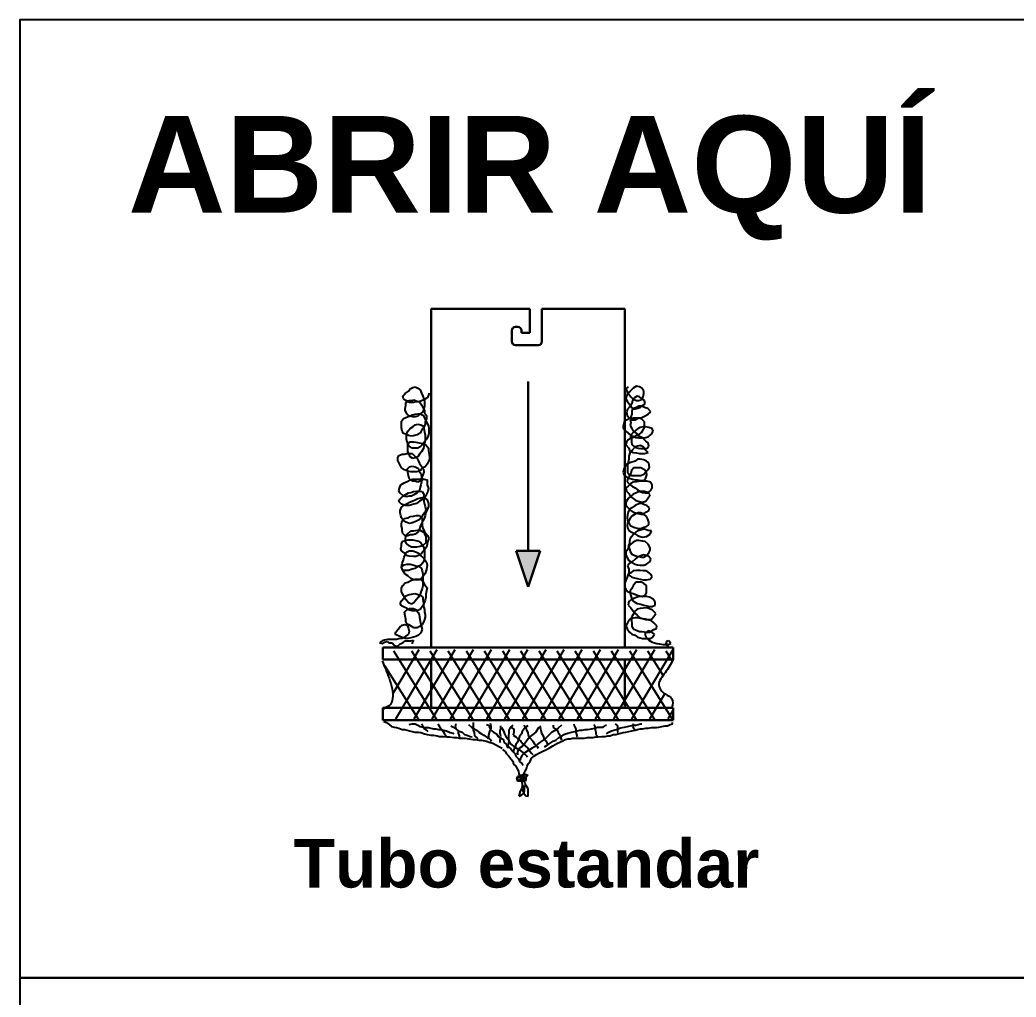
# Model space of a CAD drawing. Extents: x 159 to 725, y 98 to 296.
# Drawn here: x 410 to 512.9, y 195 to 296 of the extents above; entities that cross this region are included whole.
import ezdxf
from ezdxf.enums import TextEntityAlignment as Align

# ---------------------------------------------------------------- set-up
doc = ezdxf.new("R2010")
doc.units = 0
doc.header["$LTSCALE"] = 8
doc.header["$MEASUREMENT"] = 0
doc.layers.get('0').update_dxf_attribs({"linetype": 'CONTINUOUS'})
doc.layers.add('ACOTA', color=1, linetype='CONTINUOUS')
doc.styles.add('style1', font='')
doc.styles.get('style1').set_extended_font_data('Arial', bold=True)

msp = doc.modelspace()

# ---------------------------------------------------------------- hatches: boundary and pattern name
at = {"lineweight": 30}
msp.add_hatch(color=256, dxfattribs=at).paths.add_polyline_path([(463.75, 241.15), (462.5, 241.15), (461.25, 241.15), (462.5, 237.4)])

# ---------------------------------------------------------------- linework, layer by layer
for p, q in [((452.5, 231.15), (452.5, 266.15)), ((452.5, 266.15), (462.67, 266.15)), ((462.67, 266.15), (462.67, 263.65)), ((463.92, 266.15), (472.5, 266.15)), ((463.92, 262.77), (463.92, 266.15)), ((472.5, 266.15), (472.5, 231.15)), ((460.83, 263.65), (460.83, 263.9)), ((460.83, 263.65), (460.83, 262.77)), ((461.2, 264.27), (461.43, 264.27)), ((461.81, 263.9), (461.81, 263.65)), ((462.67, 263.65), (461.81, 263.65)), ((461.2, 262.4), (463.55, 262.4)), ((462.5, 258.65), (462.5, 241.15)), ((462.5, 237.4), (461.25, 241.15)), ((461.25, 241.15), (462.5, 241.15)), ((463.75, 241.15), (462.5, 237.4)), ((462.5, 241.15), (463.75, 241.15)), ((477.5, 231.15), (447.5, 231.15)), ((447.5, 231.15), (447.5, 229.9)), ((477.5, 229.9), (477.5, 231.15)), ((447.5, 229.9), (477.5, 229.9)), ((452.5, 224.9), (452.5, 229.9)), ((472.5, 229.9), (472.5, 224.9)), ((477.5, 229.9), (477.5, 229.9)), ((477.5, 224.9), (447.5, 224.9)), ((447.5, 224.9), (447.5, 223.65)), ((477.5, 223.65), (477.5, 224.9)), ((447.5, 223.65), (477.5, 223.65)), ((472.5, 223.65), (452.5, 223.65)), ((477.5, 223.65), (477.5, 223.65))]:
    msp.add_line(p, q, dxfattribs=at)
at = {"color": 7}
for points in [[(515, 296), (410, 296), (410, 197), (515, 197)], [(515, 197), (410, 197), (410, 98), (515, 98)]]:
    msp.add_lwpolyline(points, close=True, dxfattribs=at)
at = {"lineweight": 30}
for centre, start, end in [((461.2, 263.9), 90, 180), ((461.43, 263.9), 0, 90), ((461.2, 262.77), 180, 270), ((463.55, 262.77), 270, 0)]:
    msp.add_arc(centre, 0.375, start, end, dxfattribs=at)
at = {"layer": 'ACOTA', "color": 7, "lineweight": 25}
for p, q in [((449.55, 257.12), (449.81, 257.38)), ((449.81, 257.38), (450.13, 257.63)), ((450.13, 257.63), (450.32, 257.89)), ((450.32, 257.89), (450.58, 258.02)), ((450.58, 258.02), (450.84, 258.09)), ((450.84, 258.09), (451.1, 257.96)), ((451.1, 257.96), (451.36, 257.76)), ((451.36, 257.76), (451.49, 257.44)), ((451.49, 257.44), (451.61, 257.12)), ((452.26, 257.44), (452.2, 257.18)), ((472.84, 258.09), (472.59, 257.89)), ((472.59, 257.89), (472.72, 257.57)), ((472.78, 257.38), (472.65, 257.12)), ((472.72, 257.57), (472.91, 257.31)), ((473.04, 257.63), (472.78, 257.38)), ((472.91, 257.31), (473.1, 257.05)), ((473.36, 257.96), (473.04, 257.63)), ((473.68, 258.15), (473.36, 257.96)), ((474.01, 258.09), (473.68, 258.15)), ((474.26, 257.96), (474.01, 258.09)), ((474.46, 257.63), (474.26, 257.96)), ((474.39, 257.05), (474.46, 257.38)), ((474.46, 257.38), (474.46, 257.63)), ((449.61, 256.86), (449.55, 257.12)), ((449.87, 256.67), (449.61, 256.86)), ((449.87, 256.47), (450.2, 256.67)), ((450.26, 256.47), (449.87, 256.67)), ((449.87, 256.15), (449.87, 256.47)), ((450.2, 256.67), (450.45, 256.67)), ((450.65, 256.47), (450.26, 256.47)), ((450.45, 256.67), (450.71, 256.73)), ((450.91, 256.54), (450.65, 256.47)), ((450.71, 256.73), (451.03, 256.6)), ((451.16, 256.54), (450.91, 256.54)), ((451.03, 256.6), (451.29, 256.54)), ((451.42, 256.6), (451.16, 256.54)), ((451.29, 256.54), (451.49, 256.22)), ((451.74, 256.73), (451.42, 256.6)), ((451.61, 257.12), (451.74, 256.86)), ((452.07, 256.93), (451.74, 256.73)), ((451.74, 256.86), (451.81, 256.6)), ((451.81, 256.6), (451.81, 256.09)), ((452.2, 257.18), (452.07, 256.93)), ((472.65, 257.12), (472.59, 256.86)), ((472.59, 256.86), (472.78, 256.54)), ((472.78, 256.54), (472.97, 256.28)), ((472.97, 256.28), (473.17, 255.96)), ((473.23, 256.34), (473.04, 256.09)), ((473.1, 257.05), (473.36, 256.8)), ((473.3, 256.67), (473.23, 256.34)), ((473.49, 256.93), (473.3, 256.67)), ((473.36, 256.8), (473.68, 256.67)), ((473.75, 257.12), (473.49, 256.93)), ((473.68, 256.67), (473.94, 256.67)), ((474.01, 257.05), (473.75, 257.12)), ((473.94, 256.67), (474.2, 256.73)), ((474.26, 256.86), (474.01, 257.05)), ((474.2, 256.73), (474.39, 257.05)), ((474.52, 256.67), (474.26, 256.86)), ((474.33, 256.15), (474.59, 256.34)), ((474.59, 256.34), (474.52, 256.67)), ((449.81, 255.89), (449.87, 256.15)), ((449.81, 255.64), (449.81, 255.89)), ((450, 255.25), (449.81, 255.64)), ((450.26, 255.05), (450, 255.25)), ((450.52, 255.18), (450.84, 255.25)), ((450.84, 255.25), (451.1, 255.31)), ((451.1, 255.31), (451.36, 255.31)), ((451.36, 255.31), (451.1, 255.05)), ((451.61, 255.51), (451.36, 255.31)), ((451.36, 255.31), (451.68, 255.12)), ((451.49, 256.22), (451.61, 255.96)), ((451.61, 255.96), (451.81, 255.64)), ((451.74, 255.83), (451.61, 255.51)), ((451.81, 256.09), (451.74, 255.83)), ((451.81, 255.64), (451.81, 255.38)), ((451.81, 255.38), (452, 255.12)), ((472.78, 255.76), (472.65, 255.51)), ((472.65, 255.51), (472.72, 255.12)), ((473.04, 256.09), (472.78, 255.76)), ((473.23, 255.25), (473.1, 254.99)), ((473.17, 255.96), (473.43, 255.76)), ((473.43, 255.89), (473.23, 255.64)), ((473.23, 255.64), (473.23, 255.25)), ((473.68, 255.96), (473.43, 255.89)), ((473.43, 255.76), (473.68, 255.83)), ((473.94, 256.09), (473.68, 255.96)), ((473.68, 255.83), (474.07, 255.96)), ((474.2, 256.09), (473.94, 256.09)), ((474.07, 255.96), (474.33, 256.15)), ((474.52, 255.96), (474.2, 256.09)), ((474.85, 255.83), (474.52, 255.96)), ((474.52, 255.05), (474.91, 255.25)), ((475.17, 255.51), (474.85, 255.83)), ((474.91, 255.25), (475.17, 255.51)), ((449.42, 254.54), (449.61, 254.8)), ((449.42, 253.83), (449.42, 254.54)), ((449.61, 254.8), (449.87, 254.93)), ((449.87, 254.93), (450.2, 255.05)), ((450.2, 255.05), (450.52, 255.18)), ((450.58, 254.99), (450.26, 255.05)), ((450.84, 254.99), (450.58, 254.99)), ((451.1, 255.05), (450.84, 254.99)), ((450.84, 254.15), (451.1, 254.22)), ((451.1, 254.22), (451.42, 254.15)), ((451.68, 255.12), (451.81, 254.86)), ((451.87, 254.22), (451.68, 253.83)), ((451.81, 254.86), (451.94, 254.6)), ((452, 254.8), (451.87, 254.47)), ((451.87, 254.47), (451.87, 254.22)), ((451.94, 254.6), (452.07, 254.34)), ((452, 255.12), (452, 254.8)), ((452.07, 254.34), (452.2, 254.02)), ((472.39, 254.28), (472.33, 254.02)), ((472.46, 254.54), (472.39, 254.28)), ((472.72, 254.67), (472.46, 254.54)), ((472.72, 255.12), (472.97, 254.86)), ((472.97, 254.8), (472.72, 254.67)), ((473.36, 254.86), (472.97, 254.8)), ((472.97, 254.86), (473.23, 254.67)), ((473.1, 254.99), (473.04, 254.67)), ((473.04, 254.67), (473.1, 254.41)), ((473.1, 254.41), (473.04, 254.09)), ((473.23, 254.67), (473.55, 254.67)), ((474.01, 254.86), (473.36, 254.86)), ((473.55, 254.67), (473.88, 254.86)), ((473.88, 254.86), (474.26, 254.93)), ((474.26, 254.73), (474.01, 254.86)), ((474.26, 254.93), (474.52, 255.05)), ((474.52, 254.47), (474.26, 254.73)), ((474.52, 253.89), (474.52, 254.47)), ((449.49, 253.51), (449.42, 253.83)), ((449.61, 253.25), (449.49, 253.51)), ((449.87, 253.18), (449.61, 253.25)), ((450.13, 253.05), (449.87, 253.18)), ((449.94, 253.18), (450.07, 253.51)), ((449.94, 252.67), (449.94, 253.18)), ((450.07, 253.51), (450.32, 253.76)), ((450.32, 253.76), (450.58, 253.96)), ((450.58, 253.96), (450.84, 254.15)), ((451.36, 253.31), (451.03, 253.12)), ((451.49, 253.57), (451.36, 253.31)), ((451.42, 254.15), (451.68, 254.02)), ((451.68, 253.83), (451.49, 253.57)), ((451.68, 254.02), (451.81, 253.38)), ((451.81, 253.38), (451.87, 253.12)), ((452.26, 253.25), (452.13, 252.93)), ((452.2, 254.02), (452.26, 253.76)), ((452.26, 253.76), (452.26, 253.25)), ((472.33, 254.02), (472.33, 253.76)), ((472.33, 253.76), (472.59, 253.51)), ((472.59, 253.51), (472.84, 253.31)), ((472.84, 253.31), (473.1, 253.05)), ((473.04, 254.09), (473.23, 253.76)), ((473.17, 253.18), (473.04, 252.93)), ((473.43, 253.44), (473.17, 253.18)), ((473.23, 253.76), (473.36, 253.51)), ((473.36, 253.51), (473.68, 253.25)), ((473.75, 253.7), (473.43, 253.44)), ((473.68, 253.25), (473.94, 253.12)), ((474.07, 253.89), (473.75, 253.7)), ((473.94, 253.12), (474.2, 253.38)), ((474.39, 253.96), (474.07, 253.89)), ((474.2, 253.38), (474.39, 253.64)), ((474.65, 253.96), (474.39, 253.96)), ((474.39, 253.64), (474.52, 253.89)), ((474.97, 253.89), (474.65, 253.96)), ((474.91, 252.93), (475.23, 253.18)), ((475.3, 253.76), (474.97, 253.89)), ((475.23, 253.18), (475.43, 253.51)), ((475.43, 253.51), (475.3, 253.76)), ((450, 252.35), (449.94, 252.67)), ((450.2, 251.96), (450, 252.35)), ((450.07, 252.15), (450.26, 252.41)), ((450.07, 251.38), (450.07, 252.15)), ((450.45, 252.99), (450.13, 253.05)), ((450.26, 252.41), (450.65, 252.41)), ((450.78, 253.05), (450.45, 252.99)), ((450.65, 252.41), (450.91, 252.35)), ((451.03, 253.12), (450.78, 253.05)), ((450.91, 252.35), (451.23, 252.28)), ((451.23, 252.28), (451.55, 252.22)), ((451.61, 252.15), (451.36, 251.89)), ((451.55, 252.22), (451.94, 252.09)), ((451.81, 252.41), (451.61, 252.15)), ((451.81, 252.22), (451.74, 251.96)), ((452, 252.67), (451.81, 252.41)), ((451.87, 252.54), (451.81, 252.22)), ((451.87, 253.12), (451.87, 252.54)), ((452.13, 252.93), (452, 252.67)), ((472.65, 252.35), (472.59, 252.09)), ((472.84, 252.6), (472.65, 252.35)), ((473.1, 252.73), (472.84, 252.6)), ((473.04, 252.93), (473.17, 252.67)), ((473.1, 253.05), (473.36, 252.99)), ((473.36, 252.86), (473.1, 252.73)), ((473.17, 252.67), (473.17, 252.41)), ((473.17, 252.41), (473.23, 252.09)), ((473.68, 253.05), (473.36, 252.86)), ((473.36, 252.99), (473.62, 252.86)), ((473.62, 252.86), (473.94, 252.8)), ((473.94, 252.99), (473.68, 253.05)), ((474.33, 252.8), (473.94, 252.99)), ((473.94, 252.8), (474.26, 252.8)), ((474.26, 252.8), (474.65, 252.86)), ((474.65, 252.47), (474.33, 252.8)), ((474.65, 252.86), (474.91, 252.93)), ((474.91, 252.28), (474.65, 252.47)), ((474.97, 251.96), (474.91, 252.28)), ((449.16, 250.99), (449.49, 251.12)), ((449.49, 251.12), (449.74, 251.12)), ((449.74, 251.12), (450, 251.18)), ((450, 251.18), (450.52, 251.18)), ((450.2, 251.12), (450.07, 251.38)), ((450.52, 251.76), (450.2, 251.96)), ((450.32, 250.86), (450.2, 251.12)), ((451.1, 251.76), (450.52, 251.76)), ((450.52, 251.18), (450.78, 250.93)), ((451.36, 251.89), (451.1, 251.76)), ((451.29, 251.12), (451.1, 250.86)), ((451.49, 251.38), (451.29, 251.12)), ((451.68, 251.7), (451.49, 251.38)), ((451.74, 251.96), (451.68, 251.7)), ((451.94, 252.09), (452.2, 251.76)), ((452.2, 251.76), (452.2, 251.51)), ((452.2, 251.51), (452.26, 251.25)), ((452.26, 251.25), (452.32, 250.86)), ((472.59, 252.09), (472.91, 251.76)), ((472.91, 251.76), (472.97, 251.51)), ((473.04, 251.38), (472.91, 250.93)), ((472.97, 251.51), (473.36, 251.31)), ((473.3, 251.57), (473.04, 251.38)), ((473.23, 252.09), (473.62, 251.83)), ((473.55, 251.89), (473.3, 251.57)), ((473.36, 251.31), (473.68, 251.25)), ((473.81, 251.96), (473.55, 251.89)), ((473.62, 251.83), (473.88, 251.76)), ((473.68, 251.25), (474.01, 251.18)), ((474.07, 252.02), (473.81, 251.96)), ((473.88, 251.76), (474.14, 251.7)), ((474.01, 251.18), (474.52, 251.18)), ((474.39, 251.89), (474.07, 252.02)), ((474.14, 251.7), (474.78, 251.7)), ((474.59, 251.57), (474.39, 251.89)), ((474.52, 251.18), (474.91, 251.31)), ((474.91, 251.31), (474.59, 251.57)), ((474.78, 251.7), (474.97, 251.96)), ((449.03, 250.73), (449.16, 250.99)), ((449.03, 250.47), (449.03, 250.73)), ((449.42, 249.7), (449.03, 250.47)), ((450.58, 250.67), (450.32, 250.86)), ((450.84, 250.73), (450.58, 250.67)), ((450.78, 250.93), (451.03, 250.67)), ((451.1, 250.86), (450.84, 250.73)), ((451.03, 250.67), (451.16, 250.41)), ((451.16, 250.41), (451.29, 250.15)), ((451.29, 250.15), (451.49, 249.89)), ((452.07, 250.09), (451.87, 249.83)), ((452.2, 250.35), (452.07, 250.09)), ((452.32, 250.6), (452.2, 250.35)), ((452.32, 250.86), (452.32, 250.6)), ((472.84, 250.15), (472.59, 250.02)), ((472.91, 250.6), (472.78, 249.96)), ((473.1, 250.28), (472.84, 250.15)), ((472.91, 250.93), (472.91, 250.6)), ((473.55, 250.41), (473.1, 250.28)), ((473.81, 250.6), (473.55, 250.41)), ((474.07, 250.6), (473.81, 250.6)), ((474.46, 250.54), (474.07, 250.6)), ((474.72, 250.41), (474.46, 250.54)), ((474.97, 250.22), (474.72, 250.41)), ((475.04, 249.76), (474.97, 250.22)), ((449.74, 249.51), (449.42, 249.7)), ((450.07, 249.38), (449.74, 249.51)), ((450, 249.57), (450.26, 249.83)), ((450.07, 249.25), (450, 249.57)), ((450.39, 249.31), (450.07, 249.38)), ((450.13, 248.93), (450.07, 249.25)), ((450.26, 249.83), (450.52, 249.89)), ((450.97, 249.31), (450.39, 249.31)), ((450.52, 249.89), (450.84, 249.83)), ((450.84, 249.83), (451.16, 249.64)), ((451.23, 249.38), (450.97, 249.31)), ((451.16, 249.64), (451.23, 249.38)), ((451.49, 249.51), (451.23, 249.38)), ((451.23, 249.38), (451.42, 249.12)), ((451.61, 249.7), (451.42, 249.57)), ((451.42, 249.12), (451.49, 248.86)), ((451.49, 249.89), (451.68, 249.57)), ((451.87, 249.83), (451.61, 249.7)), ((451.74, 249.25), (451.61, 248.99)), ((451.68, 249.57), (451.74, 249.25)), ((472.39, 249.57), (472.33, 249.25)), ((472.33, 249.25), (472.39, 248.99)), ((472.59, 250.02), (472.39, 249.57)), ((472.78, 249.96), (472.78, 249.25)), ((472.78, 249.25), (472.97, 248.99)), ((473.1, 249.12), (472.97, 248.86)), ((473.17, 249.44), (473.1, 249.12)), ((473.43, 249.7), (473.17, 249.44)), ((474.14, 249.7), (473.43, 249.7)), ((474.52, 249.51), (474.14, 249.7)), ((474.14, 248.93), (474.46, 249.06)), ((474.46, 249.06), (474.65, 249.31)), ((474.72, 249.25), (474.52, 249.51)), ((474.65, 249.31), (474.91, 249.51)), ((474.78, 248.99), (474.72, 249.25)), ((474.91, 249.51), (475.04, 249.76)), ((449.36, 247.96), (449.68, 248.15)), ((449.68, 248.15), (450.07, 248.35)), ((450.07, 248.35), (450.32, 248.47)), ((450.2, 248.6), (450.13, 248.93)), ((450.52, 248.35), (450.2, 248.6)), ((450.32, 248.47), (450.58, 248.54)), ((450.78, 248.35), (450.52, 248.35)), ((450.58, 248.54), (451.74, 248.54)), ((451.1, 248.22), (450.78, 248.35)), ((451.36, 248.35), (451.1, 248.22)), ((451.49, 248.67), (451.36, 248.35)), ((451.49, 248.28), (451.42, 247.96)), ((451.61, 248.99), (451.49, 248.67)), ((451.49, 248.86), (451.55, 248.6)), ((451.55, 248.6), (451.49, 248.28)), ((451.74, 248.54), (452.07, 248.47)), ((452.07, 248.47), (452.07, 247.96)), ((472.39, 248.99), (472.78, 248.67)), ((472.78, 248.54), (472.72, 248.28)), ((472.72, 248.28), (473.04, 247.96)), ((472.97, 248.86), (472.78, 248.54)), ((472.78, 248.67), (473.04, 248.6)), ((473.1, 248.09), (472.84, 247.83)), ((472.97, 248.99), (473.23, 248.93)), ((473.04, 248.6), (473.3, 248.54)), ((473.36, 248.22), (473.1, 248.09)), ((473.23, 248.93), (474.14, 248.93)), ((473.3, 248.54), (473.55, 248.47)), ((473.68, 248.28), (473.36, 248.22)), ((473.55, 248.47), (473.81, 248.47)), ((474.14, 248.35), (473.68, 248.28)), ((473.81, 248.47), (474.2, 248.41)), ((474.78, 248.35), (474.14, 248.35)), ((474.2, 248.41), (474.46, 248.41)), ((474.46, 248.41), (474.65, 248.67)), ((474.65, 248.67), (474.78, 248.99)), ((475.17, 248.22), (474.78, 248.35)), ((475.3, 247.96), (475.17, 248.22)), ((449.16, 247.38), (449.23, 247.7)), ((449.23, 247.12), (449.16, 247.38)), ((449.23, 247.7), (449.36, 247.96)), ((449.55, 246.86), (449.23, 247.12)), ((449.81, 246.93), (450.13, 247.12)), ((450.13, 247.12), (450.39, 247.18)), ((450.39, 247.18), (450.65, 247.25)), ((450.65, 247.25), (450.97, 247.31)), ((451.03, 247.12), (450.71, 246.93)), ((450.97, 247.31), (451.23, 247.31)), ((451.29, 247.38), (451.03, 247.12)), ((451.23, 247.31), (451.55, 247.25)), ((451.36, 247.7), (451.29, 247.38)), ((451.42, 247.96), (451.36, 247.7)), ((451.55, 247.25), (451.74, 246.99)), ((451.74, 246.99), (451.74, 246.22)), ((452, 246.99), (451.87, 246.73)), ((452.13, 247.25), (452, 246.99)), ((452.07, 247.96), (452.2, 247.57)), ((452.2, 247.57), (452.13, 247.25)), ((472.84, 247.83), (472.59, 247.64)), ((472.59, 247.64), (472.65, 247.31)), ((472.65, 247.31), (472.91, 247.06)), ((472.91, 247.06), (473.04, 246.8)), ((473.04, 247.96), (473.3, 247.77)), ((473.36, 246.99), (473.1, 246.8)), ((473.3, 247.77), (473.55, 247.64)), ((473.75, 247.18), (473.36, 246.99)), ((473.55, 247.64), (473.81, 247.44)), ((474.01, 247.25), (473.75, 247.18)), ((473.81, 247.44), (474.07, 247.25)), ((474.52, 247.25), (474.01, 247.25)), ((474.07, 247.25), (474.33, 247.18)), ((474.33, 247.18), (474.59, 247.12)), ((474.85, 247.18), (474.52, 247.25)), ((474.59, 247.12), (474.85, 247.12)), ((474.85, 247.12), (475.17, 247.38)), ((475.1, 246.93), (474.85, 247.18)), ((475.17, 247.38), (475.3, 247.64)), ((475.3, 247.64), (475.3, 247.96)), ((449.16, 246.22), (449.23, 246.48)), ((449.42, 245.96), (449.16, 246.22)), ((449.23, 246.48), (449.55, 246.8)), ((449.81, 245.83), (449.42, 245.96)), ((449.55, 246.8), (449.81, 246.93)), ((449.87, 246.73), (449.55, 246.86)), ((449.74, 245.89), (450, 246.02)), ((450.2, 246.8), (449.87, 246.73)), ((450, 246.02), (450.26, 246.15)), ((450.45, 246.8), (450.2, 246.8)), ((450.26, 246.15), (450.52, 246.28)), ((450.71, 246.93), (450.45, 246.8)), ((450.71, 245.96), (450.45, 245.89)), ((450.52, 246.28), (450.84, 246.41)), ((450.97, 246.02), (450.71, 245.96)), ((450.84, 246.41), (451.1, 246.54)), ((451.29, 246.28), (450.97, 246.02)), ((451.1, 246.54), (451.42, 246.6)), ((451.61, 246.48), (451.29, 246.28)), ((451.42, 246.6), (451.68, 246.67)), ((451.87, 246.73), (451.61, 246.48)), ((451.68, 246.67), (452.07, 246.41)), ((451.74, 246.22), (451.81, 245.96)), ((451.81, 245.96), (451.87, 245.7)), ((452.07, 246.41), (452.2, 246.02)), ((452.2, 246.02), (452.2, 245.7)), ((472.84, 246.54), (472.59, 246.15)), ((472.59, 246.15), (472.59, 245.89)), ((473.1, 246.8), (472.84, 246.54)), ((473.04, 246.8), (473.36, 246.54)), ((473.36, 246.54), (473.62, 246.35)), ((474.01, 246.02), (473.55, 245.83)), ((473.62, 246.35), (474.01, 246.22)), ((474.01, 246.22), (474.33, 246.15)), ((474.26, 246.02), (474.01, 246.02)), ((474.52, 245.89), (474.26, 246.02)), ((474.33, 246.15), (474.65, 246.28)), ((474.65, 246.28), (474.91, 246.6)), ((474.91, 246.6), (475.1, 246.93)), ((449.29, 245.31), (449.42, 245.64)), ((449.29, 245.06), (449.29, 245.31)), ((449.36, 244.8), (449.29, 245.06)), ((449.42, 245.64), (449.74, 245.89)), ((450.2, 245.83), (449.81, 245.83)), ((450.45, 245.89), (450.2, 245.83)), ((451.87, 245.12), (451.61, 244.86)), ((451.87, 245.7), (451.94, 245.38)), ((451.94, 245.38), (451.87, 245.12)), ((451.94, 245.12), (451.87, 244.8)), ((452.07, 245.38), (451.94, 245.12)), ((452.2, 245.7), (452.07, 245.38)), ((472.59, 245.89), (472.78, 245.64)), ((472.78, 245.64), (473.1, 245.31)), ((472.84, 245.12), (472.78, 244.86)), ((472.97, 245.44), (472.84, 245.12)), ((473.23, 245.57), (472.97, 245.44)), ((473.1, 245.31), (473.36, 245.12)), ((473.55, 245.83), (473.23, 245.57)), ((473.55, 244.93), (473.23, 244.73)), ((473.36, 245.12), (473.62, 245.06)), ((473.88, 245.06), (473.55, 244.93)), ((473.62, 245.06), (473.88, 244.99)), ((474.14, 245.06), (473.88, 245.06)), ((473.88, 244.99), (474.14, 244.93)), ((474.46, 244.93), (474.14, 245.06)), ((474.14, 244.93), (474.39, 244.93)), ((474.39, 244.93), (474.72, 245.18)), ((474.72, 244.67), (474.46, 244.93)), ((474.78, 245.83), (474.52, 245.89)), ((474.72, 245.18), (474.97, 245.31)), ((475.04, 245.57), (474.78, 245.83)), ((474.97, 245.31), (475.04, 245.57)), ((449.42, 244.54), (449.36, 244.8)), ((449.61, 244.22), (449.42, 244.54)), ((449.42, 243.96), (449.49, 244.22)), ((449.42, 243.7), (449.42, 243.96)), ((449.49, 244.22), (449.74, 244.48)), ((449.87, 244.09), (449.61, 244.22)), ((449.74, 244.48), (450.07, 244.54)), ((450.26, 243.96), (449.87, 244.09)), ((450.07, 244.54), (450.32, 244.67)), ((450.52, 244.02), (450.26, 243.96)), ((450.32, 244.67), (450.65, 244.73)), ((450.91, 244.15), (450.52, 244.02)), ((450.65, 244.73), (450.97, 244.8)), ((451.23, 244.35), (450.91, 244.15)), ((450.97, 244.8), (451.29, 244.8)), ((451.49, 244.6), (451.23, 244.35)), ((451.29, 244.8), (451.55, 244.48)), ((451.49, 243.96), (451.36, 243.64)), ((451.61, 244.86), (451.49, 244.6)), ((451.61, 244.22), (451.49, 243.96)), ((451.55, 244.48), (451.55, 243.7)), ((451.81, 244.54), (451.61, 244.22)), ((451.87, 244.8), (451.81, 244.54)), ((472.78, 244.86), (472.72, 244.54)), ((472.72, 244.54), (472.78, 244.28)), ((472.78, 244.02), (472.72, 243.77)), ((473.04, 244.48), (472.78, 244.02)), ((472.78, 244.28), (472.91, 244.02)), ((472.91, 244.02), (473.04, 243.77)), ((473.23, 244.73), (473.04, 244.48)), ((474.85, 244.41), (474.72, 244.67)), ((474.97, 244.09), (474.85, 244.41)), ((474.97, 243.83), (474.97, 244.09)), ((449.49, 243.44), (449.42, 243.7)), ((449.49, 243.19), (449.49, 243.44)), ((449.55, 242.93), (449.49, 243.19)), ((449.81, 242.67), (449.55, 242.93)), ((450, 242.86), (450.39, 243.19)), ((450.39, 243.19), (450.65, 243.19)), ((450.65, 243.19), (451.29, 243.31)), ((451.1, 243.06), (450.84, 242.86)), ((451.23, 243.31), (451.1, 243.06)), ((451.36, 243.64), (451.23, 243.31)), ((451.29, 243.31), (451.94, 242.93)), ((451.55, 243.7), (451.61, 243.44)), ((451.61, 243.44), (451.81, 243.12)), ((451.81, 243.12), (451.81, 242.86)), ((451.94, 242.93), (452.13, 242.67)), ((472.72, 243.77), (472.78, 243.51)), ((472.78, 243.51), (472.91, 243.25)), ((472.91, 243.25), (473.23, 243.06)), ((473.04, 243.77), (473.43, 243.57)), ((473.23, 243.06), (473.49, 242.93)), ((473.62, 243.06), (473.36, 242.8)), ((473.43, 243.57), (473.88, 243.44)), ((473.49, 242.93), (473.81, 242.73)), ((473.88, 243.19), (473.62, 243.06)), ((473.88, 243.44), (474.14, 243.44)), ((474.2, 243.31), (473.88, 243.19)), ((474.14, 243.44), (474.46, 243.57)), ((474.52, 243.38), (474.2, 243.31)), ((474.46, 243.57), (474.72, 243.64)), ((474.91, 243.25), (474.52, 243.38)), ((474.72, 243.64), (474.97, 243.83)), ((475.23, 243.19), (474.91, 243.25)), ((475.1, 242.86), (475.23, 243.19)), ((449.42, 241.9), (449.55, 242.15)), ((449.42, 241.64), (449.42, 241.9)), ((449.55, 242.15), (449.81, 242.22)), ((450.07, 242.67), (449.81, 242.67)), ((449.81, 242.15), (449.87, 242.6)), ((449.81, 242.22), (450.07, 242.28)), ((449.94, 241.9), (449.81, 242.15)), ((449.87, 242.6), (450, 242.86)), ((450.2, 241.64), (449.94, 241.9)), ((450.32, 242.8), (450.07, 242.67)), ((450.07, 242.28), (450.58, 242.28)), ((450.58, 242.8), (450.32, 242.8)), ((450.84, 242.86), (450.58, 242.8)), ((450.58, 242.28), (450.91, 242.22)), ((450.91, 242.22), (451.16, 242.15)), ((451.16, 242.15), (451.42, 241.96)), ((451.42, 241.96), (451.61, 241.7)), ((451.94, 241.96), (451.61, 241.7)), ((451.81, 242.86), (451.94, 242.6)), ((451.94, 242.6), (451.94, 241.96)), ((452.13, 242.15), (452, 241.51)), ((452.13, 242.67), (452.26, 242.41)), ((452.26, 242.41), (452.13, 242.15)), ((472.97, 241.9), (472.84, 241.64)), ((473.04, 242.41), (472.97, 242.15)), ((472.97, 242.15), (472.97, 241.9)), ((473.36, 242.8), (473.04, 242.41)), ((473.36, 242.02), (473.1, 241.83)), ((473.68, 242.22), (473.36, 242.02)), ((473.94, 242.22), (473.68, 242.22)), ((473.81, 242.73), (474.07, 242.6)), ((474.33, 242.15), (473.94, 242.22)), ((474.07, 242.6), (474.33, 242.54)), ((474.33, 242.54), (474.72, 242.6)), ((474.59, 242.09), (474.33, 242.15)), ((474.91, 241.83), (474.59, 242.09)), ((474.72, 242.6), (475.1, 242.86)), ((449.36, 241.38), (449.42, 241.64)), ((449.42, 241.12), (449.36, 241.38)), ((449.68, 240.93), (449.42, 241.12)), ((449.94, 240.67), (449.68, 240.93)), ((449.81, 240.73), (449.94, 240.99)), ((449.94, 240.99), (450.2, 241.12)), ((450.45, 241.51), (450.2, 241.64)), ((450.2, 241.12), (450.58, 241.12)), ((450.97, 241.51), (450.45, 241.51)), ((450.58, 241.12), (450.97, 240.99)), ((451.36, 241.57), (450.97, 241.51)), ((450.97, 240.99), (451.23, 240.86)), ((451.49, 240.86), (451.16, 240.67)), ((451.23, 240.86), (451.49, 240.6)), ((451.61, 241.7), (451.36, 241.57)), ((451.81, 241.25), (451.49, 240.86)), ((451.61, 241.7), (451.74, 241.44)), ((451.74, 241.44), (451.81, 241.19)), ((452, 241.51), (451.81, 241.25)), ((451.81, 241.19), (451.81, 240.41)), ((472.78, 241.25), (472.59, 240.99)), ((472.59, 240.99), (472.59, 240.73)), ((472.91, 241.57), (472.78, 241.25)), ((472.84, 241.64), (472.97, 241.38)), ((473.1, 241.83), (472.91, 241.57)), ((472.97, 241.38), (473.04, 241.06)), ((473.04, 241.06), (473.23, 240.8)), ((474.72, 240.67), (474.97, 240.93)), ((475.1, 241.44), (474.91, 241.83)), ((474.97, 240.93), (475.1, 241.19)), ((475.1, 241.19), (475.1, 241.44)), ((449.42, 239.44), (449.49, 239.83)), ((449.49, 239.83), (449.61, 240.22)), ((449.61, 240.22), (449.68, 240.48)), ((449.68, 240.48), (449.81, 240.73)), ((450.2, 240.6), (449.94, 240.67)), ((450.65, 240.54), (450.2, 240.6)), ((450.91, 240.54), (450.65, 240.54)), ((451.16, 240.67), (450.91, 240.54)), ((451.61, 239.9), (451.42, 239.64)), ((451.49, 240.6), (451.81, 240.28)), ((451.74, 240.15), (451.61, 239.9)), ((451.81, 240.41), (451.74, 240.15)), ((451.81, 240.28), (452, 239.96)), ((452, 239.96), (452.07, 239.64)), ((472.59, 240.73), (472.72, 240.41)), ((472.72, 240.41), (472.91, 240.15)), ((472.97, 239.83), (472.78, 239.57)), ((472.91, 240.15), (473.17, 239.96)), ((473.23, 239.96), (472.97, 239.83)), ((473.17, 239.96), (473.55, 239.77)), ((473.23, 240.8), (473.68, 240.6)), ((473.55, 240.28), (473.23, 239.96)), ((473.81, 240.48), (473.55, 240.28)), ((473.68, 240.6), (473.94, 240.54)), ((474.2, 240.67), (473.81, 240.48)), ((473.94, 240.54), (474.2, 240.48)), ((474.46, 240.73), (474.2, 240.67)), ((474.2, 240.48), (474.46, 240.48)), ((474.72, 240.67), (474.46, 240.73)), ((474.46, 240.48), (474.72, 240.67)), ((474.97, 240.54), (474.72, 240.67)), ((474.72, 239.77), (475.1, 240.02)), ((475.17, 240.28), (474.97, 240.54)), ((475.1, 240.02), (475.17, 240.28)), ((449.42, 239.51), (449.68, 239.7)), ((449.49, 239.25), (449.42, 239.51)), ((449.55, 239.12), (449.42, 239.44)), ((449.61, 238.99), (449.49, 239.25)), ((450.13, 239.12), (449.55, 239.12)), ((449.81, 238.73), (449.61, 238.99)), ((449.68, 239.7), (450, 239.77)), ((450, 239.77), (450.32, 239.77)), ((450.52, 239.25), (450.13, 239.12)), ((450.32, 239.77), (450.58, 239.7)), ((450.78, 239.31), (450.52, 239.25)), ((450.58, 239.7), (450.91, 239.57)), ((451.1, 239.51), (450.78, 239.31)), ((450.91, 239.57), (451.23, 239.51)), ((451.42, 239.64), (451.1, 239.51)), ((451.23, 239.51), (451.49, 239.31)), ((451.49, 239.31), (451.55, 239.06)), ((451.55, 239.06), (451.61, 238.73)), ((451.87, 238.8), (451.68, 238.54)), ((452, 239.19), (451.87, 238.8)), ((452.07, 239.64), (452, 239.19)), ((472.78, 239.57), (472.91, 239.25)), ((473.1, 238.86), (472.84, 238.73)), ((472.91, 239.25), (472.91, 238.61)), ((473.36, 239.06), (473.1, 238.86)), ((473.68, 239.12), (473.36, 239.06)), ((473.55, 239.77), (473.81, 239.7)), ((474.07, 239.12), (473.68, 239.12)), ((473.81, 239.7), (474.07, 239.64)), ((474.07, 239.64), (474.46, 239.64)), ((474.39, 239.06), (474.07, 239.12)), ((474.65, 239.06), (474.39, 239.06)), ((474.46, 239.64), (474.72, 239.77)), ((474.91, 238.93), (474.65, 239.06)), ((475.17, 238.73), (474.91, 238.93)), ((449.55, 237.57), (449.81, 237.83)), ((450.07, 238.54), (449.81, 238.73)), ((449.81, 237.83), (450.07, 237.9)), ((450.39, 238.28), (450.07, 238.54)), ((450.07, 237.9), (450.45, 238.09)), ((450.71, 238.15), (450.39, 238.28)), ((450.45, 238.09), (450.84, 238.22)), ((450.97, 238.09), (450.71, 238.15)), ((450.84, 238.22), (451.36, 238.22)), ((451.23, 238.15), (450.97, 238.09)), ((451.49, 238.28), (451.23, 238.15)), ((451.36, 238.22), (451.61, 237.96)), ((451.68, 238.54), (451.49, 238.28)), ((451.61, 238.73), (451.61, 237.51)), ((451.61, 237.96), (451.81, 237.64)), ((472.59, 238.09), (472.46, 237.7)), ((472.72, 238.41), (472.59, 238.09)), ((472.84, 238.73), (472.72, 238.41)), ((472.91, 238.61), (473.23, 238.41)), ((473.23, 238.41), (473.49, 238.35)), ((473.62, 237.9), (473.36, 237.51)), ((473.49, 238.35), (473.75, 238.28)), ((474.2, 237.9), (473.62, 237.9)), ((473.75, 238.28), (474.07, 238.22)), ((474.07, 238.22), (474.39, 238.15)), ((474.46, 237.77), (474.2, 237.9)), ((474.39, 238.15), (474.72, 238.15)), ((474.72, 237.57), (474.46, 237.77)), ((474.72, 238.15), (475.1, 238.22)), ((475.1, 238.22), (475.3, 238.48)), ((475.3, 238.48), (475.17, 238.73)), ((449.42, 237.32), (449.55, 237.57)), ((449.42, 236.93), (449.42, 237.32)), ((449.55, 236.61), (449.42, 236.93)), ((450.45, 236.67), (450.78, 236.73)), ((450.78, 236.73), (451.03, 236.67)), ((451.42, 236.86), (451.36, 236.61)), ((451.55, 237.25), (451.42, 236.86)), ((451.61, 237.51), (451.55, 237.25)), ((451.81, 237.64), (452.07, 237.32)), ((452, 236.99), (451.94, 236.67)), ((452.07, 237.32), (452, 236.99)), ((472.46, 237.7), (472.46, 237.44)), ((472.46, 237.44), (472.59, 237.19)), ((472.59, 237.19), (472.78, 236.93)), ((472.78, 236.93), (473.1, 236.8)), ((473.23, 237.25), (473.04, 236.99)), ((473.04, 236.99), (473.04, 236.73)), ((473.04, 236.73), (473.1, 236.48)), ((473.1, 236.8), (473.36, 236.73)), ((473.36, 237.51), (473.23, 237.25)), ((473.36, 236.73), (473.75, 236.54)), ((474.59, 236.54), (474.72, 236.8)), ((474.72, 236.8), (474.72, 237.57)), ((449.29, 235.7), (449.42, 235.96)), ((449.42, 235.44), (449.29, 235.7)), ((449.42, 235.96), (449.61, 236.22)), ((449.74, 236.35), (449.55, 236.61)), ((449.61, 236.22), (449.87, 236.48)), ((449.87, 236.09), (449.74, 236.35)), ((449.87, 236.48), (450.2, 236.61)), ((450.13, 235.77), (449.87, 236.09)), ((450.45, 235.64), (450.13, 235.77)), ((450.2, 236.61), (450.45, 236.67)), ((450.71, 235.77), (450.45, 235.64)), ((450.97, 236.09), (450.71, 235.77)), ((451.16, 236.35), (450.97, 236.09)), ((451.03, 236.67), (451.36, 236.54)), ((451.36, 236.61), (451.16, 236.35)), ((451.36, 236.54), (451.61, 236.35)), ((451.61, 236.35), (451.61, 236.09)), ((451.61, 236.09), (451.68, 235.7)), ((451.74, 235.7), (451.61, 235.44)), ((451.68, 235.7), (451.68, 235.38)), ((451.87, 236.02), (451.74, 235.7)), ((451.94, 236.35), (451.87, 236.02)), ((451.94, 236.67), (451.94, 236.35)), ((472.91, 235.9), (472.84, 235.51)), ((473.17, 236.09), (472.91, 235.9)), ((473.1, 236.48), (473.23, 236.15)), ((473.43, 236.22), (473.17, 236.09)), ((473.23, 236.15), (473.43, 235.9)), ((473.75, 236.35), (473.43, 236.22)), ((473.43, 235.9), (473.75, 235.7)), ((473.75, 236.54), (474.01, 236.48)), ((474.01, 236.41), (473.75, 236.35)), ((473.75, 235.7), (474.14, 235.64)), ((474.01, 236.48), (474.33, 236.41)), ((474.78, 236.41), (474.01, 236.41)), ((474.33, 236.41), (474.59, 236.54)), ((475.04, 236.35), (474.78, 236.41)), ((475.43, 236.15), (475.04, 236.35)), ((475.62, 235.83), (475.43, 236.15)), ((475.62, 235.51), (475.62, 235.83)), ((449.68, 235.32), (449.42, 235.44)), ((450, 235.19), (449.68, 235.32)), ((449.74, 234.8), (450, 235.06)), ((449.81, 234.41), (449.74, 234.8)), ((450, 235.06), (450.26, 235.19)), ((450.26, 234.99), (450, 235.19)), ((450.26, 235.19), (450.65, 235.19)), ((450.52, 234.93), (450.26, 234.99)), ((450.84, 234.93), (450.52, 234.93)), ((450.65, 235.19), (450.91, 235.06)), ((451.16, 234.99), (450.84, 234.93)), ((450.91, 235.06), (451.1, 234.8)), ((451.1, 234.8), (451.23, 234.54)), ((451.42, 235.19), (451.16, 234.99)), ((451.61, 235.44), (451.42, 235.19)), ((451.68, 235.38), (451.81, 235.06)), ((451.81, 235.06), (451.81, 234.8)), ((451.81, 234.8), (451.87, 234.54)), ((472.84, 235.51), (473.1, 235.25)), ((473.1, 235.25), (473.3, 234.99)), ((473.3, 234.99), (473.49, 234.73)), ((473.49, 234.86), (473.36, 234.54)), ((473.75, 235.12), (473.49, 234.86)), ((473.49, 234.73), (473.75, 234.48)), ((474.07, 235.19), (473.75, 235.12)), ((474.72, 235.25), (474.07, 235.19)), ((474.14, 235.64), (474.46, 235.51)), ((474.46, 235.51), (474.78, 235.44)), ((474.97, 235.19), (474.72, 235.25)), ((474.78, 235.44), (475.04, 235.38)), ((475.36, 234.99), (474.97, 235.19)), ((475.04, 235.38), (475.3, 235.38)), ((475.3, 235.38), (475.62, 235.51)), ((475.68, 234.67), (475.36, 234.99)), ((475.49, 234.35), (475.68, 234.67)), ((449.87, 234.09), (449.81, 234.41)), ((449.87, 233.83), (449.87, 234.09)), ((450, 233.57), (449.87, 233.83)), ((451.23, 234.54), (451.29, 234.28)), ((451.29, 234.28), (451.36, 233.83)), ((451.36, 233.83), (451.42, 233.57)), ((451.68, 233.77), (451.55, 233.51)), ((451.81, 234.03), (451.68, 233.77)), ((451.87, 234.28), (451.81, 234.03)), ((451.87, 234.54), (451.87, 234.28)), ((472.72, 233.64), (472.59, 233.38)), ((472.91, 233.96), (472.72, 233.64)), ((473.17, 234.15), (472.91, 233.96)), ((473.36, 234.54), (473.17, 234.28)), ((473.17, 234.28), (473.17, 233.96)), ((473.55, 234.22), (473.17, 234.15)), ((473.17, 233.96), (473.23, 233.57)), ((473.81, 234.22), (473.55, 234.22)), ((473.75, 234.48), (474.07, 234.22)), ((474.14, 234.15), (473.81, 234.22)), ((474.07, 234.22), (474.33, 234.15)), ((474.59, 234.09), (474.14, 234.15)), ((474.33, 234.15), (474.65, 234.03)), ((475.23, 233.9), (474.59, 234.09)), ((474.65, 234.03), (474.97, 234.03)), ((474.97, 234.03), (475.23, 234.09)), ((475.23, 234.09), (475.49, 234.35)), ((475.49, 233.7), (475.23, 233.9)), ((475.81, 233.38), (475.49, 233.7)), ((448.78, 232.48), (448.84, 232.74)), ((448.84, 232.74), (449.03, 232.99)), ((449.03, 232.99), (449.23, 233.25)), ((449.23, 233.25), (449.49, 233.44)), ((449.49, 233.44), (449.74, 233.51)), ((449.74, 233.51), (450, 233.44)), ((450.26, 233.44), (450, 233.57)), ((450, 233.44), (450.13, 233.12)), ((450.13, 233.12), (450.2, 232.8)), ((450.2, 232.8), (450.13, 232.54)), ((450.71, 233.19), (450.26, 233.44)), ((451.03, 233.19), (450.71, 233.19)), ((451.29, 233.32), (451.03, 233.19)), ((451.42, 232.67), (451.16, 232.41)), ((451.55, 233.51), (451.29, 233.32)), ((451.42, 233.57), (451.49, 233.25)), ((451.55, 232.99), (451.42, 232.67)), ((451.49, 233.25), (451.55, 232.99)), ((472.59, 233.38), (472.72, 233.06)), ((472.72, 233.06), (472.97, 232.74)), ((472.97, 232.74), (473.23, 232.54)), ((473.23, 233.57), (473.23, 233.32)), ((473.23, 233.32), (473.36, 233.06)), ((473.36, 233.06), (474.01, 232.8)), ((474.01, 232.8), (474.26, 232.8)), ((474.26, 232.8), (474.72, 232.74)), ((474.91, 232.86), (474.59, 232.67)), ((474.59, 232.67), (474.59, 232.41)), ((474.72, 232.74), (475.04, 232.74)), ((475.17, 232.8), (474.91, 232.86)), ((475.04, 232.74), (475.49, 232.99)), ((475.56, 232.54), (475.17, 232.8)), ((475.49, 232.99), (475.75, 233.12)), ((475.75, 233.12), (475.81, 233.38)), ((447.42, 231.83), (447.16, 231.64)), ((447.16, 231.64), (447.42, 231.57)), ((447.68, 231.9), (447.42, 231.83)), ((447.42, 231.57), (447.68, 231.7)), ((448, 231.96), (447.68, 231.9)), ((447.68, 231.7), (447.94, 231.77)), ((447.94, 231.77), (448.19, 231.64)), ((448.9, 231.96), (448, 231.96)), ((448.19, 231.64), (448.45, 231.64)), ((448.45, 231.64), (448.65, 231.38)), ((449.1, 232.35), (448.78, 232.48)), ((449.16, 232.03), (448.9, 231.96)), ((449.55, 232.15), (449.1, 232.35)), ((449.49, 232.09), (449.16, 232.03)), ((449.29, 231.51), (449.55, 231.64)), ((449.81, 232.28), (449.49, 232.09)), ((449.81, 232.09), (449.55, 232.15)), ((449.55, 231.64), (449.81, 231.83)), ((450.13, 232.54), (449.81, 232.28)), ((450.07, 232.09), (449.81, 232.09)), ((449.81, 231.83), (450.39, 231.83)), ((450.39, 232.15), (450.07, 232.09)), ((450.65, 232.22), (450.39, 232.15)), ((450.39, 231.83), (450.65, 231.9)), ((450.65, 231.9), (450.52, 231.64)), ((450.52, 231.64), (450.52, 231.51)), ((450.91, 232.28), (450.65, 232.22)), ((451.16, 232.41), (450.91, 232.28)), ((473.23, 232.54), (473.55, 232.41)), ((473.55, 232.41), (473.81, 232.22)), ((473.81, 232.22), (474.07, 232.15)), ((474.07, 232.15), (474.33, 232.09)), ((474.33, 232.09), (475.1, 232.09)), ((474.59, 232.41), (474.72, 232.15)), ((474.72, 232.15), (474.97, 231.9)), ((474.97, 231.9), (475.3, 231.7)), ((475.1, 232.09), (475.36, 232.22)), ((475.3, 231.7), (475.56, 231.64)), ((475.36, 232.22), (475.56, 232.54)), ((475.56, 231.64), (475.81, 231.57)), ((475.81, 231.57), (476.07, 231.51)), ((476.78, 231.77), (476.72, 231.51)), ((477.04, 231.83), (476.78, 231.77)), ((476.97, 231.44), (477.23, 231.57)), ((477.23, 231.57), (477.04, 231.83)), ((448.51, 226.36), (451.23, 230.93)), ((448.59, 230.8), (453.04, 223.7)), ((448.65, 231.38), (448.97, 231.25)), ((448.84, 223.77), (453.1, 230.93)), ((448.97, 231.25), (449.29, 231.51)), ((450.46, 230.8), (454.91, 223.7)), ((450.72, 223.77), (454.98, 230.93)), ((452.34, 230.8), (456.79, 223.7)), ((452.59, 223.77), (456.85, 230.93)), ((454.21, 230.8), (458.66, 223.7)), ((454.47, 223.77), (458.73, 230.93)), ((456.09, 230.8), (460.54, 223.7)), ((456.34, 223.77), (460.6, 230.93)), ((457.96, 230.8), (462.41, 223.7)), ((458.22, 223.77), (462.48, 230.93)), ((459.84, 230.8), (464.29, 223.7)), ((460.09, 223.77), (464.35, 230.93)), ((461.71, 230.8), (466.16, 223.7)), ((461.97, 223.77), (466.23, 230.93)), ((463.59, 230.8), (468.04, 223.7)), ((463.84, 223.77), (468.1, 230.93)), ((465.46, 230.8), (469.91, 223.7)), ((465.72, 223.77), (469.98, 230.93)), ((467.34, 230.8), (471.79, 223.7)), ((467.59, 223.77), (471.85, 230.93)), ((469.21, 230.8), (473.66, 223.7)), ((469.47, 223.77), (473.73, 230.93)), ((471.09, 230.8), (475.54, 223.7)), ((471.34, 223.77), (475.6, 230.93)), ((472.96, 230.8), (477.41, 223.7)), ((473.22, 223.77), (477.48, 230.93)), ((474.84, 230.8), (476.44, 228.25)), ((476.07, 231.51), (476.46, 231.44)), ((476.46, 231.44), (476.97, 231.44)), ((476.71, 230.8), (477.39, 229.72)), ((476.72, 231.51), (476.97, 231.25)), ((476.97, 231.25), (476.78, 231.51)), ((447.65, 229.3), (451.16, 223.7)), ((475.09, 223.77), (476.64, 226.36)), ((447.5, 224.66), (447.64, 224.89)), ((476.97, 223.77), (477.5, 224.66)), ((447.61, 223.51), (447.87, 223.38)), ((447.87, 223.38), (448.13, 223.19)), ((456.84, 223.38), (456.84, 222.61)), ((458.58, 223.32), (458.65, 223.06)), ((477.43, 223.25), (477.43, 223.38)), ((448.13, 223.19), (448.39, 222.99)), ((448.39, 222.99), (448.65, 222.93)), ((448.65, 222.93), (448.9, 222.87)), ((448.9, 222.87), (449.16, 222.8)), ((449.16, 222.8), (449.49, 222.67)), ((449.49, 222.67), (449.74, 222.67)), ((449.74, 222.67), (450, 222.61)), ((450, 222.61), (450.26, 222.54)), ((450.2, 223.19), (450.52, 223.25)), ((450.26, 222.54), (450.52, 222.48)), ((450.52, 223.25), (450.84, 223.25)), ((450.52, 222.48), (450.78, 222.41)), ((450.78, 222.41), (451.16, 222.41)), ((450.84, 223.25), (451.1, 223.12)), ((451.1, 223.12), (451.36, 222.99)), ((451.16, 222.41), (451.42, 222.35)), ((451.36, 222.99), (451.61, 222.93)), ((451.42, 222.35), (451.81, 222.22)), ((451.49, 223.25), (451.61, 222.99)), ((451.61, 222.99), (451.81, 222.74)), ((451.61, 222.93), (451.94, 222.87)), ((451.81, 222.74), (452.07, 222.54)), ((451.94, 222.87), (452.2, 222.87)), ((452.07, 222.54), (452.13, 222.48)), ((452.2, 222.87), (452.45, 222.8)), ((452.45, 222.8), (452.71, 222.74)), ((452.71, 222.74), (452.97, 222.74)), ((452.97, 222.74), (453.23, 222.67)), ((453.16, 223.25), (453.36, 222.99)), ((453.23, 222.67), (453.49, 222.67)), ((453.36, 222.99), (453.74, 222.48)), ((453.49, 222.67), (453.74, 222.61)), ((453.74, 222.61), (454.07, 222.54)), ((453.74, 222.48), (453.87, 222.22)), ((454.07, 222.54), (454.45, 222.35)), ((454.45, 222.35), (454.71, 222.28)), ((454.52, 223.06), (454.78, 222.93)), ((454.71, 222.28), (454.84, 222.22)), ((454.78, 222.93), (455.03, 222.74)), ((455.03, 223.25), (454.97, 222.99)), ((454.97, 222.99), (455.03, 222.74)), ((455.03, 222.74), (455.29, 222.54)), ((455.03, 222.74), (455.29, 222.54)), ((455.29, 222.54), (455.68, 222.41)), ((455.29, 222.54), (455.29, 222.28)), ((455.29, 222.28), (455.36, 222.03)), ((455.68, 222.41), (455.94, 222.16)), ((456.33, 223.19), (456.65, 222.93)), ((456.65, 222.93), (456.91, 222.74)), ((456.84, 222.61), (456.91, 222.35)), ((456.91, 222.74), (457.16, 222.61)), ((456.91, 222.35), (456.97, 222.03)), ((457.16, 222.61), (457.42, 222.41)), ((457.42, 222.41), (457.68, 222.22)), ((458.2, 223.19), (458.45, 223.12)), ((458.52, 222.48), (458.39, 222.09)), ((458.45, 223.12), (458.52, 222.87)), ((458.52, 222.87), (458.65, 222.61)), ((458.65, 222.8), (458.52, 222.48)), ((458.65, 223.06), (458.65, 222.8)), ((458.65, 222.61), (458.91, 222.41)), ((458.91, 222.41), (459.23, 222.22)), ((459.62, 222.54), (459.68, 222.8)), ((459.62, 222.28), (459.62, 222.54)), ((459.68, 221.96), (459.62, 222.28)), ((459.68, 222.8), (459.68, 223.06)), ((459.75, 222.87), (459.94, 222.54)), ((459.94, 222.54), (460.07, 222.22)), ((460.52, 222.35), (460.46, 222.03)), ((460.65, 222.87), (460.52, 222.61)), ((460.52, 222.61), (460.52, 222.35)), ((460.91, 223.12), (460.65, 222.87)), ((460.78, 222.87), (461.04, 222.74)), ((461.04, 222.41), (460.97, 222.09)), ((461.04, 222.74), (461.04, 222.41)), ((461.88, 222.48), (461.81, 222.22)), ((462.2, 222.87), (461.88, 222.48)), ((462.07, 223.12), (462.26, 222.87)), ((462.46, 223.06), (462.2, 222.87)), ((462.26, 222.87), (462.33, 222.61)), ((462.33, 222.61), (462.46, 222.35)), ((462.46, 222.35), (462.52, 222.09)), ((463.29, 222.41), (462.97, 222.16)), ((463.55, 222.8), (463.29, 222.41)), ((463.81, 222.99), (463.55, 222.8)), ((463.75, 222.87), (463.81, 222.61)), ((463.81, 222.61), (463.88, 222.28)), ((463.88, 222.28), (464.07, 222.03)), ((464.91, 222.35), (464.65, 222.09)), ((465.23, 222.54), (464.91, 222.35)), ((465.1, 223.12), (465.1, 222.87)), ((465.1, 222.87), (465.49, 222.61)), ((465.62, 222.8), (465.23, 222.54)), ((465.49, 222.61), (465.62, 222.35)), ((465.94, 223.12), (465.62, 222.8)), ((465.62, 222.35), (465.81, 222.09)), ((466.2, 222.16), (466.59, 222.28)), ((466.59, 222.28), (466.84, 222.35)), ((466.84, 222.35), (467.3, 222.48)), ((467.23, 223.25), (467.3, 222.99)), ((467.3, 222.99), (467.42, 222.74)), ((467.3, 222.48), (467.55, 222.54)), ((467.42, 222.74), (467.42, 222.41)), ((467.42, 222.41), (467.49, 222.16)), ((467.55, 222.54), (467.81, 222.61)), ((467.81, 222.61), (468.07, 222.61)), ((468.07, 222.61), (468.39, 222.67)), ((468.39, 222.67), (468.65, 222.67)), ((468.65, 222.67), (469.04, 222.74)), ((469.04, 222.74), (469.36, 222.8)), ((469.3, 223.19), (469.42, 222.93)), ((469.36, 222.8), (469.68, 222.93)), ((469.42, 222.93), (469.42, 222.67)), ((469.42, 222.67), (469.49, 222.41)), ((469.49, 222.41), (469.49, 222.16)), ((469.68, 222.93), (470.26, 222.93)), ((470.26, 222.93), (470.52, 223.12)), ((470.52, 223.12), (470.59, 223.12)), ((470.59, 222.22), (470.84, 222.41)), ((470.84, 222.41), (471.1, 222.54)), ((471.1, 222.54), (471.36, 222.61)), ((471.36, 222.61), (471.62, 222.67)), ((471.49, 223.25), (471.75, 223.06)), ((471.62, 222.67), (471.94, 222.8)), ((471.75, 223.06), (471.75, 222.48)), ((471.75, 222.48), (471.81, 222.35)), ((471.81, 222.22), (472.07, 222.28)), ((471.94, 222.8), (472.2, 222.87)), ((472.07, 222.28), (472.33, 222.35)), ((472.2, 222.87), (472.46, 222.93)), ((472.33, 222.35), (472.59, 222.41)), ((472.46, 222.93), (472.78, 222.99)), ((472.59, 222.41), (472.91, 222.48)), ((472.78, 222.99), (473.04, 223.06)), ((472.91, 222.48), (473.23, 222.54)), ((473.04, 223.06), (473.36, 223.12)), ((473.23, 222.54), (473.55, 222.61)), ((473.36, 223.25), (473.3, 222.99)), ((473.3, 222.99), (473.43, 222.74)), ((473.36, 223.12), (473.62, 223.12)), ((473.43, 222.74), (473.55, 222.67)), ((473.55, 222.61), (473.81, 222.67)), ((473.62, 223.12), (473.88, 223.19)), ((473.81, 222.67), (474.07, 222.74)), ((473.88, 223.19), (474.14, 223.25)), ((474.07, 222.74), (474.33, 222.74)), ((474.14, 223.25), (474.26, 223.25)), ((474.33, 222.74), (474.65, 222.8)), ((474.65, 222.8), (474.91, 222.8)), ((474.91, 222.8), (475.23, 222.87)), ((475.23, 222.87), (475.75, 222.87)), ((475.75, 222.87), (476.01, 222.93)), ((476.01, 222.93), (476.33, 222.99)), ((476.33, 222.99), (476.65, 223.06)), ((476.65, 223.06), (476.91, 223.06)), ((476.91, 223.06), (477.17, 223.19)), ((477.17, 223.19), (477.43, 223.25)), ((451.81, 222.22), (452.07, 222.16)), ((452.07, 222.16), (452.45, 222.09)), ((452.45, 222.09), (452.71, 222.09)), ((452.71, 222.09), (453.1, 222.03)), ((453.1, 222.03), (453.36, 221.96)), ((453.36, 221.96), (453.74, 221.96)), ((453.74, 221.96), (454.13, 221.9)), ((453.87, 222.22), (454.07, 221.96)), ((454.07, 221.96), (454.13, 221.9)), ((454.13, 221.9), (454.39, 221.9)), ((454.39, 221.9), (454.84, 221.83)), ((454.84, 221.83), (455.1, 221.83)), ((455.1, 221.83), (455.42, 221.77)), ((455.36, 222.03), (455.42, 221.77)), ((455.42, 221.77), (455.49, 221.7)), ((455.42, 221.77), (456, 221.77)), ((455.94, 222.16), (456.2, 222.09)), ((456, 221.77), (456.39, 221.7)), ((456.2, 222.09), (456.52, 221.96)), ((456.39, 221.7), (456.78, 221.64)), ((456.52, 221.96), (456.71, 221.9)), ((456.78, 221.64), (457.04, 221.64)), ((456.97, 222.03), (457.23, 221.77)), ((457.04, 221.64), (457.42, 221.58)), ((457.23, 221.77), (457.29, 221.7)), ((457.42, 221.58), (457.68, 221.58)), ((457.68, 222.22), (457.94, 222.09)), ((457.68, 221.58), (458.2, 221.45)), ((457.94, 222.09), (458.26, 221.83)), ((458.2, 221.45), (458.58, 221.32)), ((458.26, 221.83), (458.33, 221.7)), ((458.39, 222.09), (458.39, 221.77)), ((458.39, 221.77), (458.65, 221.58)), ((458.58, 221.32), (458.84, 221.25)), ((458.65, 221.58), (458.71, 221.45)), ((459.23, 222.22), (459.42, 221.96)), ((459.42, 221.96), (459.68, 221.77)), ((459.62, 221.58), (459.68, 221.96)), ((459.62, 221.32), (459.62, 221.58)), ((459.68, 221.77), (459.94, 221.64)), ((459.94, 221.64), (460, 221.38)), ((460, 221.38), (460.26, 221.12)), ((460.07, 222.22), (460.2, 221.96)), ((460.2, 221.96), (460.39, 221.7)), ((460.39, 221.7), (460.58, 221.38)), ((460.46, 222.03), (460.46, 221.77)), ((460.46, 221.77), (460.52, 221.51)), ((460.52, 221.51), (460.46, 221.25)), ((460.58, 221.38), (460.78, 221.12)), ((460.97, 222.09), (461.23, 221.9)), ((461.23, 221.9), (461.49, 221.64)), ((461.42, 221.38), (461.23, 221.12)), ((461.49, 221.64), (461.42, 221.38)), ((461.62, 221.96), (461.49, 221.64)), ((461.49, 221.64), (461.75, 221.45)), ((461.81, 222.22), (461.62, 221.96)), ((461.75, 221.45), (461.94, 221.19)), ((462.33, 221.45), (462.13, 221.19)), ((462.52, 221.7), (462.33, 221.45)), ((462.52, 222.09), (462.71, 221.77)), ((462.71, 221.96), (462.52, 221.7)), ((462.97, 222.16), (462.71, 221.96)), ((462.71, 221.77), (462.97, 221.45)), ((462.97, 221.45), (463.17, 221.19)), ((463.75, 221.38), (463.42, 221.12)), ((464.07, 221.58), (463.75, 221.38)), ((464.07, 222.03), (464.13, 221.77)), ((464.39, 221.83), (464.07, 221.58)), ((464.13, 221.77), (464.33, 221.51)), ((464.33, 221.51), (464.46, 221.25)), ((464.65, 222.09), (464.39, 221.83)), ((464.78, 221.25), (465.1, 221.45)), ((465.1, 221.45), (465.36, 221.58)), ((465.36, 221.58), (465.68, 221.83)), ((465.55, 221.25), (466.07, 221.51)), ((465.68, 221.83), (465.94, 221.96)), ((465.81, 222.09), (465.88, 221.77)), ((465.88, 221.77), (465.94, 221.58)), ((465.94, 221.96), (466.2, 222.16)), ((466.07, 221.51), (466.33, 221.64)), ((466.33, 221.64), (466.59, 221.7)), ((466.59, 221.7), (466.84, 221.7)), ((466.84, 221.7), (467.1, 221.77)), ((467.1, 221.77), (468.33, 221.77)), ((467.49, 222.16), (467.55, 221.9)), ((468.33, 221.77), (468.59, 221.83)), ((468.59, 221.83), (469.23, 221.83)), ((469.23, 221.83), (469.49, 221.9)), ((469.49, 222.16), (469.62, 222.03)), ((469.49, 221.9), (469.75, 221.9)), ((469.75, 221.9), (470.13, 221.96)), ((470.13, 221.96), (470.46, 221.96)), ((470.46, 221.96), (470.72, 222.03)), ((470.72, 222.03), (470.97, 222.03)), ((470.97, 222.03), (471.3, 222.16)), ((471.3, 222.16), (471.55, 222.16)), ((471.55, 222.16), (471.81, 222.22)), ((458.84, 221.25), (459.23, 221.06)), ((459.23, 221.06), (459.55, 220.87)), ((459.55, 220.87), (459.81, 220.74)), ((459.87, 220.61), (460.13, 220.41)), ((460.13, 220.41), (460.26, 220.16)), ((460.26, 221.12), (460.33, 220.87)), ((460.33, 220.87), (460.46, 220.8)), ((460.46, 221.25), (460.39, 220.99)), ((460.39, 220.99), (460.39, 220.93)), ((460.46, 220.87), (460.71, 220.67)), ((460.71, 220.67), (460.91, 220.41)), ((460.78, 221.12), (461.04, 220.93)), ((460.91, 220.41), (461.17, 220.16)), ((461.04, 220.61), (460.97, 220.35)), ((460.97, 220.35), (461.04, 220.35)), ((461.04, 220.93), (461.29, 220.74)), ((461.17, 220.87), (461.04, 220.61)), ((461.23, 221.12), (461.17, 220.87)), ((461.29, 220.74), (461.55, 220.61)), ((461.42, 220.41), (461.36, 220.16)), ((461.62, 220.74), (461.42, 220.41)), ((461.55, 220.61), (461.81, 220.41)), ((461.88, 220.93), (461.62, 220.74)), ((461.81, 220.41), (462.07, 220.22)), ((462.13, 221.19), (461.88, 220.93)), ((462.2, 220.29), (461.88, 220.03)), ((461.94, 221.19), (462.2, 220.99)), ((462.2, 220.99), (462.46, 220.74)), ((462.46, 220.48), (462.2, 220.29)), ((462.46, 220.74), (462.65, 220.48)), ((462.91, 220.74), (462.46, 220.48)), ((462.65, 220.48), (462.84, 220.22)), ((463.17, 220.87), (462.91, 220.74)), ((463.17, 221.19), (463.42, 220.93)), ((463.42, 221.12), (463.17, 220.87)), ((463.42, 220.93), (463.55, 220.74)), ((463.62, 220.22), (463.88, 220.35)), ((463.88, 220.35), (464.39, 220.61)), ((464.2, 220.87), (464.46, 221.06)), ((464.39, 220.61), (464.78, 220.8)), ((464.46, 221.06), (464.78, 221.25)), ((464.46, 221.25), (464.59, 221.06)), ((464.78, 220.8), (465.04, 220.99)), ((465.04, 220.99), (465.3, 221.12)), ((465.3, 221.12), (465.55, 221.25)), ((460.26, 220.16), (460.52, 219.9)), ((460.52, 219.9), (460.71, 219.64)), ((460.71, 219.64), (460.97, 219.38)), ((460.97, 219.38), (460.97, 219.12)), ((461.17, 220.16), (461.23, 219.9)), ((461.23, 219.9), (461.49, 219.64)), ((461.36, 220.16), (461.49, 220.16)), ((461.49, 219.64), (461.62, 219.38)), ((461.68, 219.51), (461.55, 219.38)), ((461.62, 219.38), (461.88, 219.12)), ((461.75, 219.77), (461.68, 219.51)), ((461.88, 220.03), (461.75, 219.77)), ((462.07, 220.22), (462.33, 219.96)), ((462.33, 219.96), (462.39, 219.83)), ((462.52, 219.12), (462.71, 219.38)), ((462.71, 219.38), (462.84, 219.7)), ((462.84, 220.22), (462.97, 220.09)), ((462.84, 219.7), (463.1, 219.9)), ((463.1, 219.9), (463.36, 220.09)), ((463.36, 220.09), (463.62, 220.22)), ((460.97, 219.12), (461.23, 218.87)), ((461.23, 218.87), (461.36, 218.61)), ((461.36, 218.61), (461.49, 218.35)), ((461.49, 218.35), (461.55, 218.09)), ((461.88, 219.12), (462, 219)), ((462.07, 218.09), (462.2, 218.35)), ((462.2, 218.35), (462.33, 218.61)), ((462.33, 218.61), (462.39, 218.87)), ((462.39, 218.87), (462.52, 219.12)), ((461.42, 217.83), (461.29, 217.58)), ((461.29, 217.58), (461.55, 217.45)), ((461.36, 217.58), (461.62, 217.77)), ((461.42, 217.32), (461.36, 217.58)), ((461.68, 217.83), (461.42, 217.83)), ((462, 217.32), (461.42, 217.32)), ((461.55, 218.09), (461.68, 217.83)), ((461.55, 217.96), (461.81, 217.96)), ((461.55, 217.45), (462.33, 217.45)), ((461.88, 217.83), (461.62, 217.58)), ((461.62, 217.77), (461.88, 217.83)), ((461.62, 217.58), (461.88, 217.51)), ((461.94, 217.9), (461.68, 217.83)), ((461.68, 217.83), (461.81, 217.58)), ((461.81, 217.96), (462.13, 218.09)), ((461.81, 217.58), (461.81, 217.32)), ((461.81, 217.32), (461.88, 217.06)), ((461.88, 217.51), (462.13, 217.58)), ((462.2, 217.83), (461.94, 217.9)), ((462, 217.58), (462.07, 217.83)), ((462.13, 217.32), (462, 217.58)), ((462.26, 217.45), (462, 217.32)), ((462.07, 217.83), (462.07, 218.09)), ((462.13, 218.09), (462.46, 217.96)), ((462.13, 217.58), (462.2, 217.83)), ((462.2, 217.06), (462.13, 217.32)), ((462.46, 217.96), (462.26, 217.71)), ((462.26, 217.71), (462.26, 217.45)), ((461.68, 216.29), (461.55, 215.77)), ((461.81, 216.54), (461.68, 216.29)), ((461.88, 216.8), (461.81, 216.54)), ((461.88, 217.06), (461.88, 216.8)), ((462, 216.61), (461.94, 216.35)), ((461.94, 216.35), (462.07, 216.09)), ((462.13, 216.87), (462, 216.61)), ((462.07, 216.09), (462.13, 216.35)), ((462.13, 216.35), (462.13, 216.87)), ((462.33, 216.8), (462.2, 217.06)), ((462.52, 216.54), (462.33, 216.8)), ((462.52, 215.77), (462.52, 216.54)), ((461.55, 215.77), (461.81, 215.9)), ((461.81, 215.9), (462.07, 216.09)), ((462.07, 216.09), (462.26, 215.83)), ((462.26, 215.83), (462.52, 215.77))]:
    msp.add_line(p, q, dxfattribs=at)
for points in [[(447.42, 229.77), (448.13, 227.96), (448.45, 226.86), (448.13, 225.12), (447.55, 224.87)], [(477.49, 229.9), (476.65, 228.54), (476.01, 227.25), (476.65, 226.35), (477.36, 225.83), (477.36, 224.93)]]:
    msp.add_spline(points, degree=3, dxfattribs=at)

# ---------------------------------------------------------------- texts
at = {"color": 7, "style": 'style1'}
for s, height, p in [('ABRIR AQUÍ', 10, (462.68, 276.08)), ('Tubo estandar', 5, (462.34, 206.34))]:
    msp.add_text(s, height=height, dxfattribs=at).set_placement(p, align=Align.CENTER)

doc.saveas('drawing.dxf')
